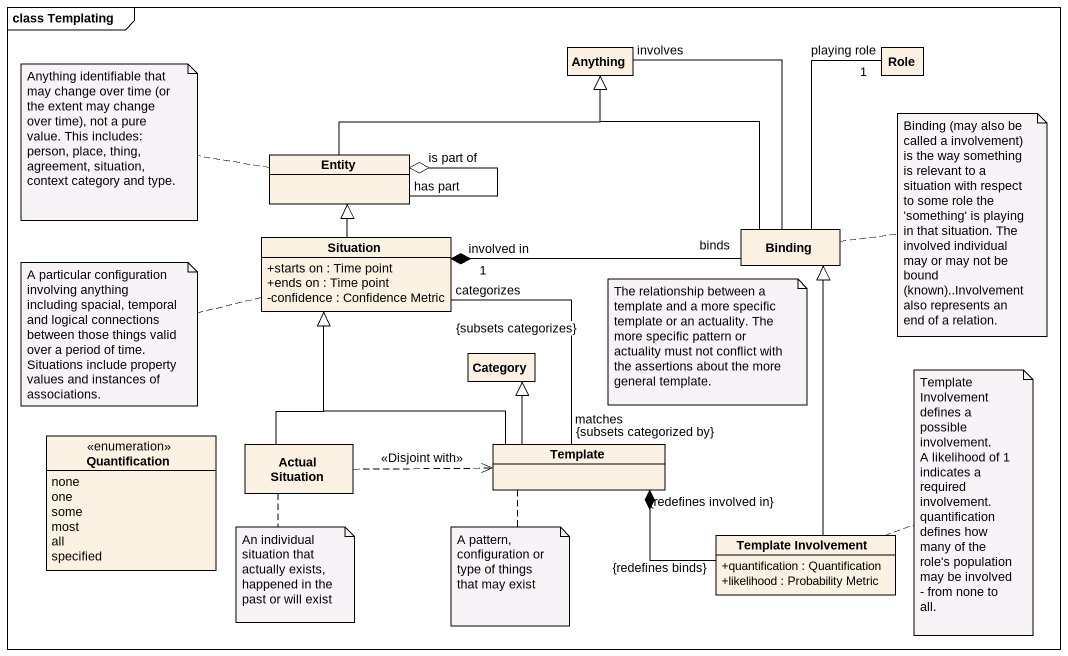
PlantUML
@startuml
mainframe class Templating
hide circle
hide empty members
skinparam classAttributeIconSize 0
class Anything
class Role
class "Entity" as Entity_
class Binding
class Situation {
  +starts on : Time point
  +ends on : Time point
  -confidence : Confidence Metric
}
class Category
enum Quantification {
  none
  one
  some
  most
  all
  specified
}
class "Actual Situation" as Actual_Situation
class Template
class "Template Involvement" as Template_Involvement {
  +quantification : Quantification
  +likelihood : Probability Metric
}
Entity_ -right-|> Anything
Entity_ "is part of" o-- "has part" Entity_
Binding -up-|> Anything
Binding -up- "involves" Anything
Binding -up- "playing role\n1" Role
Binding "binds" -left-* "involved in\n1" Situation
Situation -up-|> Entity_
Actual_Situation -up-|> Situation
Actual_Situation .right.> Template : <<Disjoint with>>
Template "matches\n{subsets categorized by}" -up- "categorizes\n{subsets categorizes}" Situation
Template -up-|> Situation
Template -up-|> Category
Template "{redefines involved in}" *-right- "{redefines binds}" Template_Involvement
Template_Involvement -up-|> Binding
note left of Entity_ : Anything identifiable that may change over time (or the extent may change over time), not a pure value. This includes: person, place, thing, agreement, situation, context category and type.
note right of Binding : Binding (may also be called a involvement) is the way something is relevant to a situation with respect to some role the 'something' is playing in that situation. The involved individual may or may not be bound (known)..Involvement also represents an end of a relation.
note left of Situation : A particular configuration involving anything including spacial, temporal and logical connections between those things valid over a period of time. Situations include property values and instances of associations.
note as N4
  The relationship between a template and a more specific template or an actuality. The more specific pattern or actuality must not conflict with the assertions about the more general template.
end note
note right of Template_Involvement
  Template Involvement defines a possible involvement.
  A likelihood of 1 indicates a required involvement.
  quantification defines how many of the role's population may be involved - from none to all.
end note
note bottom of Actual_Situation : An individual situation that actually exists, happened in the past or will exist
note bottom of Template : A pattern, configuration or type of things that may exist
@enduml
